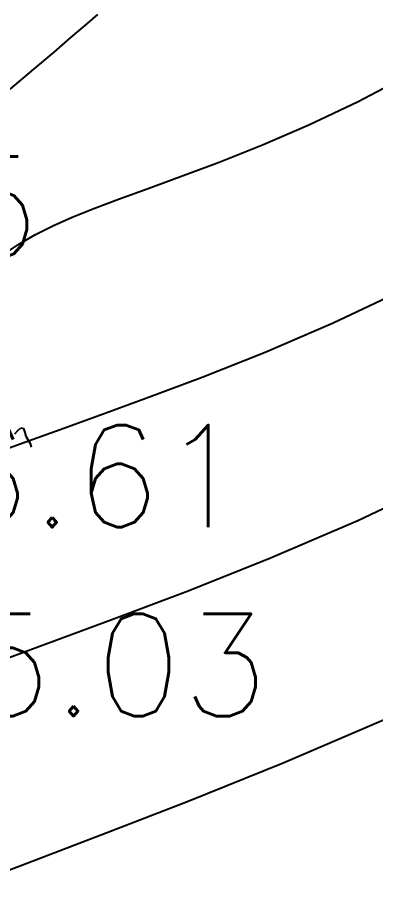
# Model space of a CAD drawing. Header units: millimetres. Extents: x 524954 to 526204, y 9523489 to 9524010.
# Drawn here: x 526021.05 to 526024.55, y 9523733.77 to 9523742.36 of the extents above; entities that cross this region are included whole.
import ezdxf

# ---------------------------------------------------------------- set-up
doc = ezdxf.new("R2010")
doc.units = ezdxf.units.MM
doc.header["$PDMODE"] = 32
doc.header["$PDSIZE"] = 0.5
doc.linetypes.add('ACAD_ISO12W100', pattern=[21, 12, -3, 0, -3, 0, -3])
for name, color, linetype in [('Arbre', 34, 'ACAD_ISO12W100'), ('CN_01_00', 3, 'Continuous'), ('CN_02_00', 4, 'Continuous'), ('CN_05_00', 6, 'Continuous'), ('TopoAlt', 3, 'Continuous'), ('TOPOJIS', 7, 'Continuous')]:
    doc.layers.add(name, color=color, linetype=linetype)
doc.styles.add('Simplex 1.0', font='Simplex.shx', dxfattribs={"width": 0.99, "height": 1})

# ---------------------------------------------------------------- blocks, each defined once
blk = doc.blocks.new('TCPOINT M')
at = {"color": 0}
blk.add_point((0, 0), dxfattribs=at)
at = {"layer": 'TopoAlt', "style": 'Simplex 1.0', "width": 0.99}
blk.add_attdef('ALT', (0.15, 0.15), '', height=1, dxfattribs=at)
blk = doc.blocks.new('v088')
at = {"color": 3, "linetype": 'Continuous'}
for p, q in [((3.247, 5.665), (3.304, 5.719)), ((3.304, 5.719), (3.358, 5.707)), ((3.358, 5.707), (3.385, 5.627)), ((3.189, 5.603), (3.247, 5.665)), ((3.385, 5.627), (3.4, 5.557)), ((3.4, 5.557), (3.485, 5.411)), ((3.485, 5.411), (3.508, 5.342))]:
    blk.add_line(p, q, dxfattribs=at)

msp = doc.modelspace()

# ---------------------------------------------------------------- linework, layer by layer
at = {"layer": 'CN_01_00', "elevation": 277, "flags": 128}
msp.add_lwpolyline([(526020.8824, 9523740.0156), (526021.0516, 9523740.1303), (526021.2196, 9523740.229), (526021.3945, 9523740.3174), (526021.584, 9523740.401), (526021.7961, 9523740.4853), (526022.0386, 9523740.5758), (526022.3194, 9523740.6781), (526022.6463, 9523740.7977), (526023.0244, 9523740.9397), (526023.4467, 9523741.1074), (526023.9037, 9523741.3039), (526024.3856, 9523741.5319), (526024.8826, 9523741.7945)], dxfattribs=at)
at = {"layer": 'CN_02_00', "flags": 128}
for points, elevation in [([(526020.9773, 9523741.6548), (526021.2095, 9523741.8483), (526021.4062, 9523742.0156), (526021.5726, 9523742.1593), (526021.7139, 9523742.2818), (526021.835, 9523742.3855)], 278), ([(526020.7781, 9523738.0741), (526021.0732, 9523738.1823), (526021.4198, 9523738.3069), (526021.8272, 9523738.4535), (526022.3044, 9523738.6278), (526022.8567, 9523738.8352), (526023.4737, 9523739.0802), (526024.1413, 9523739.3672), (526024.8452, 9523739.7003)], 276), ([(526020.3413, 9523733.7691), (526020.7435, 9523733.9253), (526021.2617, 9523734.1227), (526021.9162, 9523734.3718), (526022.719, 9523734.6818), (526023.6496, 9523735.0568), (526024.6791, 9523735.4995)], 274)]:
    msp.add_lwpolyline(points, dxfattribs=dict(at, elevation=elevation))
at = {"layer": 'CN_05_00', "elevation": 275, "flags": 128}
msp.add_lwpolyline([(526017.7209, 9523733.7446), (526018.0432, 9523734.1404), (526018.3625, 9523734.503), (526018.6741, 9523734.8215), (526018.9763, 9523735.0889), (526019.2807, 9523735.3136), (526019.6017, 9523735.5081), (526019.9542, 9523735.6847), (526020.3528, 9523735.8558), (526020.812, 9523736.0338), (526021.3466, 9523736.2312), (526021.9712, 9523736.4602), (526022.6948, 9523736.7323), (526023.5043, 9523737.054), (526024.3809, 9523737.4311), (526025.3059, 9523737.869)], dxfattribs=at)

# ---------------------------------------------------------------- block references
at = {"layer": 'Arbre', "xscale": 0.5, "yscale": 0.5, "zscale": 0.5}
msp.add_blockref('v088', (526019.4296, 9523735.4787), dxfattribs=at)
at = {"layer": 'TOPOJIS'}
ref = msp.add_blockref('TCPOINT M', (526016.5494, 9523739.943, 278.95), dxfattribs=at)
ref.add_attrib('ALT', '278.95', (526016.5994, 9523739.993, 278.95), dxfattribs={"layer": 'TopoAlt', "height": 1, "style": 'Simplex 1.0', "width": 0.99})
ref = msp.add_blockref('TCPOINT M', (526018.5811, 9523737.3153, 276.61), dxfattribs=at)
ref.add_attrib('ALT', '276.61', (526018.6311, 9523737.3653, 276.61), dxfattribs={"layer": 'TopoAlt', "height": 1, "style": 'Simplex 1.0', "width": 0.99})
ref = msp.add_blockref('TCPOINT M', (526018.7896, 9523735.4667, 275.03), dxfattribs=at)
ref.add_attrib('ALT', '275.03', (526018.8396, 9523735.5167, 275.03), dxfattribs={"layer": 'TopoAlt', "height": 1, "style": 'Simplex 1.0', "width": 0.99})

doc.saveas('drawing.dxf')
